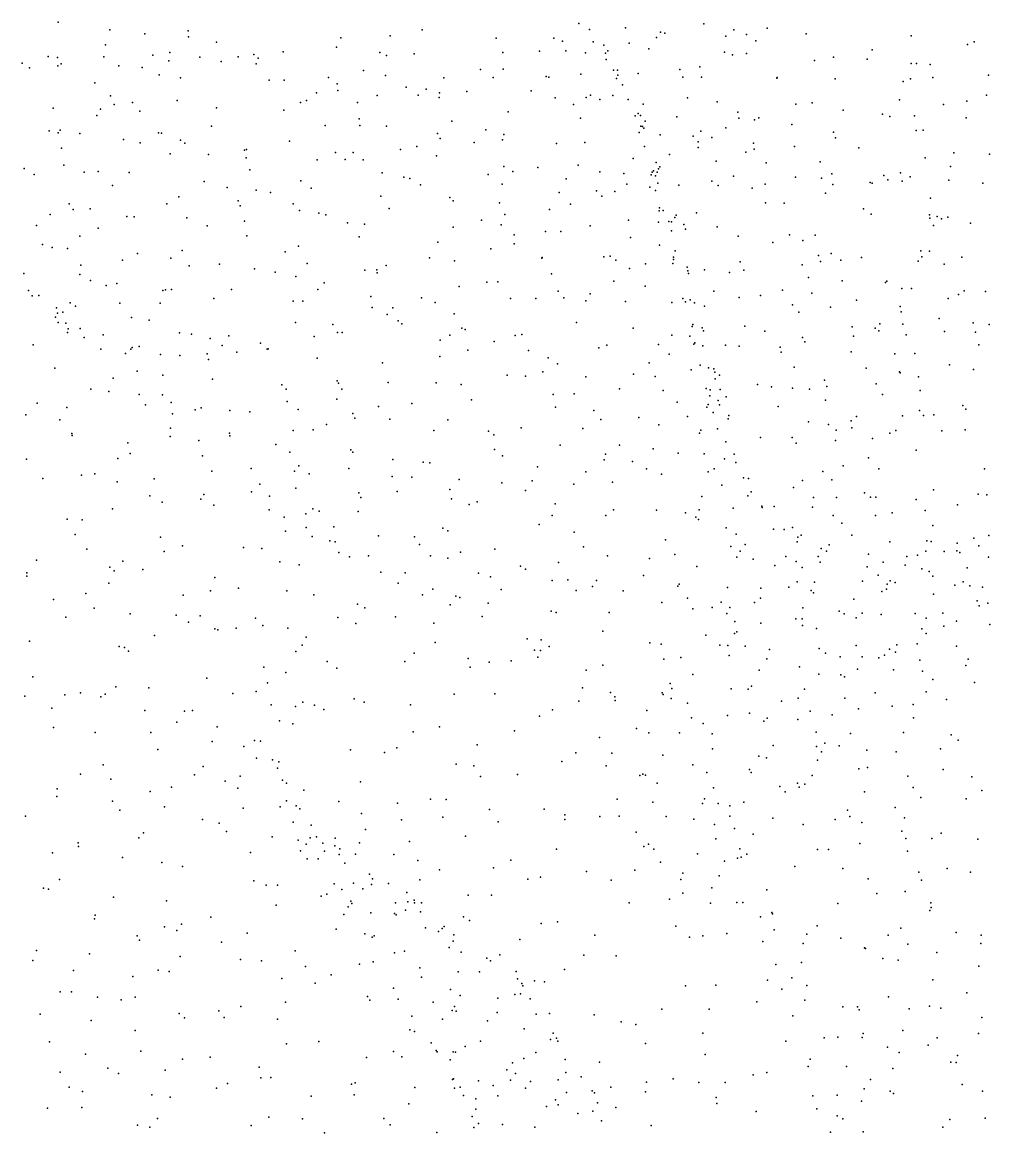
# Model space of a CAD drawing. Header units: metres. Extents: x -23.9 to 23.9, y -27.4 to 27.4.
# Drawn here: x 5.96 to 11.92, y 6.84 to 13.68 of the extents above; entities that cross this region are included whole.
import ezdxf

# ---------------------------------------------------------------- set-up
doc = ezdxf.new("R2010")
doc.units = ezdxf.units.M

msp = doc.modelspace()

# ---------------------------------------------------------------- linework, layer by layer
for p in [(6.1774, 13.678, -9.0503), (6.4945, 13.6317, 14.532), (6.9788, 13.6246, 14.9958), (8.42, 13.6318, 14.5653), (9.3846, 13.6703, 11.2399), (9.4507, 13.6334, 11.8997), (9.6712, 13.6436, -9.7633), (9.8877, 13.6172, -18.6393), (10.1544, 13.6678, 8.0553), (10.3392, 13.6305, -17.4392), (10.5458, 13.6418, 4.434), (6.7102, 13.6073, 14.7668), (6.9804, 13.5875, -8.9862), (7.1526, 13.5553, 0.0433), (7.9191, 13.5822, 4.8173), (8.2225, 13.5944, -16.3838), (8.8756, 13.5802, 4.8448), (9.2312, 13.5791, -16.1987), (9.2841, 13.562, 4.7351), (9.4739, 13.5569, 9.3646), (9.6957, 13.5498, 4.629), (9.864, 13.5838, 8.7638), (9.9139, 13.6115, -16.3811), (10.2907, 13.5923, 4.5073), (10.417, 13.6015, 7.8067), (10.4755, 13.5632, -9.8853), (10.7844, 13.6057, 4.3188), (11.4323, 13.5947, -7.3017), (11.8202, 13.5561, 1.3283), (6.4687, 13.5391, 4.4298), (6.8646, 13.4913, 4.5131), (7.3832, 13.4796, -8.992), (7.5628, 13.4953, 15.1871), (7.8921, 13.5235, 14.9858), (8.1582, 13.4905, -0.2873), (8.3698, 13.4839, 4.8441), (8.917, 13.4916, 13.9637), (9.1426, 13.499, 13.5797), (9.3046, 13.502, 13.1032), (9.4254, 13.489, 12.7715), (9.5382, 13.5356, 12.2343), (9.5491, 13.4877, 11.4934), (9.5632, 13.5011, -19.3737), (9.8151, 13.5141, -0.8072), (10.2817, 13.4933, -16.6259), (10.331, 13.478, -0.4039), (10.4168, 13.4848, -16.9687), (11.1911, 13.5078, 4.2661), (11.779, 13.541, 7.0648), (5.9554, 13.4251, -17.4182), (6.1163, 13.4664, -9.3778), (6.1729, 13.4599, 14.5429), (6.1959, 13.4208, 0.1343), (6.4574, 13.4643, -17.1688), (6.7607, 13.4751, -16.9996), (6.8582, 13.4401, 15.2521), (7.0489, 13.4623, -21.5325), (7.1806, 13.4356, 15.4594), (7.2854, 13.465, -16.6883), (7.3961, 13.4216, 4.5863), (7.4098, 13.4566, -21.2938), (8.1994, 13.4732, -9.268), (9.5524, 13.4479, 10.7541), (10.8368, 13.4425, -9.8037), (10.9532, 13.4629, 4.2037), (11.1607, 13.4499, -9.4935), (11.4317, 13.4233, -8.3549), (11.4645, 13.4239, -7.8536), (11.5486, 13.4177, 7.166), (6.0001, 13.3975, -22.4259), (6.1746, 13.4084, 4.2408), (6.5497, 13.4085, 15.0542), (6.6947, 13.3984, -9.1979), (6.7996, 13.3544, -21.7694), (8.0578, 13.3814, -20.8817), (8.1941, 13.3505, 4.714), (8.7798, 13.3867, 14.2614), (8.9177, 13.3894, -20.181), (9.1831, 13.3434, -9.8902), (9.3973, 13.3575, -15.9759), (9.5976, 13.3823, 10.5042), (9.6226, 13.3836, 11.1441), (9.625, 13.3517, 12.4017), (9.7499, 13.3629, 9.1423), (10.0072, 13.3869, 4.4374), (10.1293, 13.4023, 8.2436), (11.9086, 13.3525, 4.3718), (6.4019, 13.3052, 15.2238), (6.9296, 13.3361, 15.6317), (7.4773, 13.3208, 15.4822), (7.5683, 13.32, -16.4362), (7.843, 13.3374, 15.2809), (7.8948, 13.2989, -9.2823), (8.3213, 13.2773, 15.0352), (8.552, 13.3346, 4.6432), (8.8568, 13.3375, 4.6102), (9.2003, 13.3387, 4.5705), (9.6164, 13.3307, 9.3632), (9.6534, 13.2923, 10.0125), (10.026, 13.3389, 8.5155), (10.1405, 13.3386, -18.5069), (10.6038, 13.334, 4.2368), (10.6065, 13.337, 7.599), (10.9637, 13.3293, 0.442), (11.3827, 13.3126, 0.8787), (11.427, 13.3288, -9.131), (11.5665, 13.337, 4.2479), (6.4997, 13.2243, 15.5593), (7.7683, 13.2425, 0.0792), (7.9007, 13.2567, 4.6353), (8.1428, 13.2258, -0.0819), (8.3938, 13.228, -16.0924), (8.4436, 13.2647, -20.6699), (8.5236, 13.2151, 14.7951), (8.5265, 13.2429, -9.6597), (8.6951, 13.2509, -0.4039), (9.0907, 13.2561, 13.9245), (9.2391, 13.2118, -0.5526), (9.4288, 13.2132, 13.1868), (9.457, 13.2277, -19.6669), (9.594, 13.2258, 12.6863), (10.0531, 13.2124, -0.3829), (11.8957, 13.2283, -7.1947), (6.1471, 13.1493, 15.3781), (6.4369, 13.1431, 0.2575), (6.5227, 13.1701, -22.1239), (6.6357, 13.1834, -16.8835), (6.9107, 13.1952, 15.8603), (7.152, 13.1506, 4.3719), (7.5673, 13.1361, 4.4782), (7.6694, 13.1831, -21.2638), (7.7077, 13.1955, 15.5521), (8.0215, 13.1837, 15.4173), (9.3521, 13.1709, 13.4755), (9.5133, 13.2025, -10.1634), (9.6887, 13.2018, -0.5458), (9.7819, 13.1738, 11.8664), (10.2377, 13.1884, 4.239), (10.7208, 13.1723, -17.5118), (10.8231, 13.1813, -17.0787), (11.0127, 13.1359, 7.4006), (11.3598, 13.2002, 7.2144), (11.6319, 13.1717, -7.6333), (11.7758, 13.1912, 1.2909), (6.4142, 13.1038, 15.8134), (6.6805, 13.1303, 15.9712), (8.0315, 13.0835, 4.4244), (8.6019, 13.0691, 4.3228), (8.9497, 13.1261, 4.3487), (9.3939, 13.0863, 4.2484), (9.7321, 13.1021, -19.3917), (9.7497, 13.115, 4.2399), (9.7647, 13.1023, 12.2819), (9.7927, 13.0678, 11.3374), (9.9891, 13.0954, 8.727), (10.365, 13.1247, 7.8416), (10.3695, 13.086, -10.281), (10.4659, 13.0769, 0.0612), (10.4936, 13.0893, -18.0974), (11.2556, 13.1121, 4.0923), (11.2996, 13.0978, -9.8143), (11.4525, 13.1008, -9.4466), (11.7718, 13.0896, 4.1958), (6.1222, 13.0091, -10.0952), (6.1884, 13.0138, 15.8537), (7.1221, 13.0366, -21.7252), (7.8211, 13.0409, -9.5102), (8.0345, 13.0412, -16.1167), (8.2001, 13.0386, -20.9639), (8.8124, 13.016, 14.5337), (9.7566, 12.9988, 9.3704), (9.7675, 13.038, 10.2065), (9.7768, 13.0346, 10.5004), (9.7852, 13.0252, -15.7492), (10.1353, 13.0074, -15.8089), (10.2898, 13.0265, 8.0665), (10.6976, 13.0469, 4.0278), (10.9532, 13.0008, -10.1264), (11.4625, 13.0117, 7.0971), (11.5067, 13.0121, -8.3672), (6.1777, 12.9962, -17.0285), (6.3106, 12.9915, 4.172), (6.5786, 12.9557, 16.2387), (6.6822, 12.9344, 0.3607), (6.7945, 12.996, -21.9766), (6.8126, 12.9946, -16.6631), (6.9303, 12.9521, -9.6315), (6.9566, 12.9331, 4.2229), (7.6017, 12.946, 15.9304), (8.5133, 12.9916, -0.0578), (8.5299, 12.9609, 14.9698), (8.7405, 12.9377, -10.0875), (8.9146, 12.9541, -20.4408), (8.923, 12.9857, -0.2516), (9.2476, 12.9313, -15.7324), (9.4206, 12.9376, 13.5692), (9.8856, 12.9847, -10.3522), (10.0882, 12.9752, 4.0338), (10.1204, 12.9401, 8.5052), (10.2044, 12.9673, -0.166), (10.4607, 12.9339, 7.7187), (10.965, 12.9651, 3.9716), (6.1968, 12.9025, 16.1806), (6.8674, 12.8668, 16.3871), (7.1038, 12.8624, 16.3271), (7.3241, 12.8903, 16.1794), (7.3375, 12.8943, -9.5877), (7.885, 12.8759, -21.2632), (7.995, 12.875, 0.2324), (8.2852, 12.8931, 15.3607), (8.3869, 12.9123, -9.9334), (9.7883, 12.9122, 9.8565), (9.9422, 12.8628, -19.23), (10.1205, 12.906, -18.9163), (10.4134, 12.8768, 3.8783), (10.4642, 12.8954, -18.3787), (10.7141, 12.9133, -17.8565), (11.1095, 12.9046, -16.7972), (11.6943, 12.8733, 1.2055), (11.9144, 12.8648, -7.3704), (6.2123, 12.7966, 16.434), (7.3347, 12.8427, -16.2703), (7.7722, 12.8302, 4.166), (7.9444, 12.8331, 15.741), (8.0554, 12.8302, -9.8498), (8.5074, 12.8539, -20.8426), (9.381, 12.7973, 3.9077), (9.7192, 12.8387, 12.6712), (9.8613, 12.8142, 11.5484), (10.2305, 12.8225, 8.3128), (10.5387, 12.8123, -15.7784), (10.8713, 12.8178, -16.0407), (11.5178, 12.843, -8.842), (5.9675, 12.7769, -23.0471), (6.0291, 12.7401, 4.111), (6.3376, 12.7536, 0.3582), (6.4226, 12.7587, -10.1016), (6.6137, 12.753, 16.5478), (7.3574, 12.7696, -21.6699), (8.1733, 12.7497, 15.5634), (8.8267, 12.7405, 3.9068), (8.9221, 12.7891, -15.7205), (8.978, 12.7588, -10.3575), (9.1328, 12.7825, 14.1999), (9.5146, 12.7556, -19.8537), (9.6609, 12.7463, 3.8138), (9.8306, 12.737, 9.299), (9.8366, 12.7538, 10.1779), (9.8438, 12.7627, 10.5046), (9.857, 12.7317, -0.1631), (9.8677, 12.7538, 11.2564), (9.8747, 12.7752, 12.167), (9.8838, 12.7876, 11.8207), (10.3377, 12.7301, 8.1136), (10.943, 12.743, 7.4089), (11.2633, 12.734, -10.0247), (11.3665, 12.7493, 0.8755), (11.4261, 12.7252, -9.7179), (11.6745, 12.789, -7.809), (6.5126, 12.6726, -16.6324), (7.077, 12.6959, 16.5102), (7.2175, 12.6602, 4.0634), (7.6717, 12.7002, 16.0634), (8.3065, 12.7229, 3.9571), (8.3435, 12.7154, 0.2059), (8.4083, 12.676, -10.1909), (8.9133, 12.6808, 14.6011), (9.3072, 12.7134, 13.9069), (9.6813, 12.6797, 12.9408), (9.8222, 12.661, -19.5489), (9.8705, 12.6865, 10.7765), (10.0015, 12.6744, -15.5297), (10.2032, 12.6991, 3.7143), (10.2422, 12.6724, -10.5635), (10.5327, 12.68, 3.7061), (10.7196, 12.7227, -18.2017), (10.8794, 12.7176, 0.4276), (10.9493, 12.6789, 3.8196), (11.1787, 12.6897, -17.4293), (11.1927, 12.6863, -16.2376), (11.289, 12.7071, -17.0722), (11.3758, 12.6998, 7.1866), (11.6633, 12.7053, 7.0228), (11.873, 12.6866, 4.0659), (6.9197, 12.6032, 4.0775), (7.3961, 12.6424, -9.8797), (7.4856, 12.6296, 16.2554), (7.7366, 12.655, 0.379), (8.1652, 12.6057, -15.7904), (8.5905, 12.5974, 3.7656), (9.2632, 12.6288, -20.2124), (9.493, 12.6384, 13.6012), (9.5255, 12.6056, -15.4872), (9.6073, 12.6346, 13.2264), (9.8564, 12.6422, 9.9103), (10.4524, 12.6558, 7.8871), (10.9045, 12.6244, -10.2914), (11.5514, 12.5951, -9.0637), (6.2451, 12.5582, 4.019), (6.2692, 12.525, -10.6449), (6.3742, 12.5281, 16.8366), (6.8456, 12.5594, 0.4412), (7.2856, 12.5782, 0.4611), (7.2975, 12.5475, 16.4575), (7.6255, 12.5592, -15.9957), (8.217, 12.5313, 3.7451), (8.6109, 12.5783, 15.1047), (8.8949, 12.5659, 3.6918), (9.2048, 12.5245, 14.1182), (9.3336, 12.5573, 3.6292), (9.8816, 12.534, 9.4445), (10.5337, 12.5662, 0.2373), (10.6492, 12.5643, 7.654), (11.1384, 12.5274, -15.8648), (6.1281, 12.4931, 16.9059), (6.5993, 12.4812, 4.0152), (6.6445, 12.4783, 16.8234), (6.9703, 12.4734, 16.7275), (7.3246, 12.4526, -21.8196), (7.6642, 12.5186, -21.5588), (7.782, 12.5012, 3.7767), (7.8253, 12.4907, -10.1316), (8.7852, 12.458, -10.4974), (8.9289, 12.4938, -20.6384), (9.6904, 12.4589, 3.514), (9.8787, 12.5166, 12.4359), (9.905, 12.5171, 10.5272), (9.9751, 12.4752, 11.9292), (9.9851, 12.4888, 9.0647), (10.1095, 12.5046, -19.2214), (11.1854, 12.4962, -17.7263), (11.5442, 12.4915, 1.0232), (11.5474, 12.4718, -9.4674), (11.5923, 12.4816, -8.3741), (11.6194, 12.4675, 7.1461), (11.6582, 12.4773, -8.0043), (6.0437, 12.4247, 0.2865), (6.4238, 12.409, 0.4288), (7.0958, 12.4229, 3.9361), (7.9593, 12.4418, 15.9444), (8.0639, 12.4349, -21.3097), (8.6095, 12.4162, 3.5489), (8.9065, 12.4297, -15.5064), (9.1794, 12.388, -10.6276), (9.2738, 12.3887, -15.3959), (9.4538, 12.424, 13.7117), (9.8761, 12.4467, -10.659), (9.9397, 12.45, 11.1579), (9.9547, 12.449, 11.4211), (9.9547, 12.3926, 12.2292), (10.0322, 12.432, 3.4998), (10.0416, 12.4041, 0.0675), (10.237, 12.4184, 8.5168), (11.5698, 12.4261, -16.3676), (11.7973, 12.4409, 3.9476), (6.3104, 12.3593, -16.385), (7.3386, 12.3611, 3.8161), (8.0307, 12.355, 0.4254), (8.5155, 12.3239, 15.3577), (8.9855, 12.3679, 14.5284), (9.7035, 12.3511, 0.0442), (10.3671, 12.361, 3.4507), (10.5792, 12.322, -18.7169), (10.6824, 12.3676, 3.475), (10.765, 12.3323, -10.4327), (10.8415, 12.3657, -15.479), (6.0808, 12.3087, 3.9736), (6.1398, 12.2903, 17.0485), (6.235, 12.2849, -23.1249), (6.6653, 12.2534, -22.6127), (6.9412, 12.2726, -22.2921), (7.5748, 12.2638, -15.825), (7.6574, 12.2974, 16.3204), (8.8421, 12.2816, 0.2339), (8.9864, 12.3122, 3.3834), (9.8821, 12.3041, 12.6172), (9.9785, 12.2693, 10.9612), (10.9401, 12.2542, 7.5489), (11.4925, 12.2697, 7.2577), (11.5448, 12.2667, -15.9881), (6.3166, 12.1806, 3.8939), (6.5741, 12.2113, 17.0243), (6.8707, 12.2238, -10.4809), (7.171, 12.1866, 3.7472), (7.71, 12.1919, 3.5802), (8.1971, 12.1799, 15.8219), (8.4649, 12.2264, -21.0638), (8.6192, 12.2076, 3.3033), (9.1571, 12.224, 0.1421), (9.1587, 12.2285, 14.2496), (9.5376, 12.2317, 3.3313), (9.5775, 12.2372, -20.0592), (9.6133, 12.2129, -15.2417), (9.796, 12.1897, 13.0055), (9.9646, 12.1911, 9.8111), (9.9668, 12.2313, 10.2311), (9.9671, 12.2156, 9.4999), (10.3785, 12.2024, 8.3048), (10.7615, 12.1838, 7.7905), (10.8618, 12.2402, -18.4875), (10.8732, 12.2036, 0.49), (10.9988, 12.2131, 3.5447), (11.1253, 12.2282, -18.1438), (11.4743, 12.206, -17.7144), (11.4986, 12.2317, -8.7408), (11.6354, 12.1882, -17.3981), (11.7437, 12.2313, -16.9947), (5.9653, 12.131, -15.9166), (6.3104, 12.1245, 17.1361), (6.9833, 12.177, -16.0076), (7.3865, 12.1591, -10.4624), (7.5142, 12.1378, 16.5495), (7.6404, 12.1114, 0.5489), (8.0667, 12.1497, -15.5244), (8.1408, 12.1534, -10.5682), (8.1428, 12.1336, 3.4024), (9.2162, 12.1281, -20.5119), (9.6964, 12.1599, 13.3622), (10.0519, 12.1696, 11.6719), (10.056, 12.1465, 9.0852), (10.0611, 12.129, 3.2611), (10.1596, 12.1526, -19.3941), (10.3123, 12.137, 3.2726), (10.4003, 12.1496, -10.615), (6.3764, 12.0865, -11.1762), (6.4731, 12.0554, -22.9341), (6.5388, 12.0692, -15.9716), (7.8151, 12.0719, -21.5935), (8.6476, 12.0501, 15.1737), (8.8177, 12.0775, 3.1978), (8.8848, 12.0795, 14.7541), (9.6002, 12.0833, -10.8066), (9.7935, 12.0514, 3.1941), (10.8003, 12.1045, 3.3679), (11.0078, 12.0857, -10.2688), (11.2739, 12.0743, -15.3991), (11.282, 12.0829, 3.6123), (5.9933, 12.0263, -13.6498), (6.0171, 11.9916, 3.8979), (6.0577, 11.9946, -14.6802), (6.8219, 12.0263, 3.7457), (6.8378, 12.0292, 0.5058), (6.8757, 12.0318, 17.0214), (7.1362, 11.9759, 16.9288), (7.2458, 12.0317, -15.8043), (7.7763, 12.0314, -10.6285), (8.1029, 11.9887, 15.9647), (8.4162, 11.9797, 0.4441), (8.9635, 11.975, -10.8028), (9.1202, 11.9762, 14.3602), (9.2574, 12.0217, 14.1125), (9.2924, 11.9792, -15.1423), (9.4535, 12.004, 13.7747), (10.0251, 11.9752, 10.0656), (10.216, 12.0209, 0.1491), (10.3722, 11.9818, 8.4389), (10.5048, 11.9941, 8.1978), (10.6391, 12.0278, 0.3218), (10.8197, 12.0088, -15.1924), (11.3745, 12.0386, 0.7686), (11.4347, 12.0386, -8.3295), (11.6597, 11.9764, 3.736), (11.7243, 12.0006, 7.2996), (11.7588, 12.0237, -15.878), (11.8906, 12.0198, 3.8032), (6.166, 11.9184, -15.1764), (6.2505, 11.9501, -15.626), (6.2831, 11.9279, -11.6663), (6.5562, 11.9463, 3.774), (6.8049, 11.9465, -15.8039), (7.6253, 11.9592, 3.428), (7.6837, 11.9602, 16.4125), (8.1115, 11.9209, 3.2262), (8.238, 11.9189, 15.7501), (8.4996, 11.9514, 3.1192), (9.4276, 11.9617, 3.1157), (9.6725, 11.9585, 0.1596), (9.9568, 11.9519, 12.6894), (10.0408, 11.9552, 10.4386), (10.0696, 11.967, 11.0605), (10.0969, 11.9501, -10.7609), (10.1588, 11.9281, 3.1044), (10.7002, 11.9363, -18.9374), (10.9356, 11.9221, 7.7791), (11.0959, 11.9652, 7.5986), (11.3634, 11.9275, -9.2568), (6.1612, 11.8603, -13.1851), (6.1726, 11.8851, -12.2752), (6.2065, 11.8914, 17.3211), (6.6296, 11.8589, -11.2209), (6.7383, 11.8425, -22.7485), (8.2043, 11.8781, -21.2867), (8.2716, 11.8394, -15.2948), (8.6172, 11.882, -10.8328), (10.739, 11.8916, 3.1973), (11.3703, 11.893, -8.8778), (11.6038, 11.8527, -17.9561), (6.177, 11.8281, -13.9633), (6.2244, 11.8243, 3.7965), (6.239, 11.7896, -12.6634), (6.3127, 11.7908, -11.9805), (7.6396, 11.8272, -15.4983), (7.8694, 11.8168, 16.2497), (8.2946, 11.8194, 3.0727), (8.6647, 11.7926, 2.9906), (8.6845, 11.7847, -20.9501), (9.3707, 11.8274, 13.9479), (9.719, 11.7942, 13.3951), (10.0833, 11.8028, 9.4049), (10.0868, 11.8162, 10.6668), (10.1449, 11.7961, 9.0684), (10.1528, 11.7758, 11.4829), (10.4081, 11.8063, -14.9609), (10.5309, 11.7757, 8.3178), (11.0682, 11.8014, 3.3155), (11.2096, 11.7928, -9.888), (11.2325, 11.7763, 7.7052), (11.2399, 11.82, -15.1867), (11.3807, 11.8177, 3.4936), (11.6377, 11.7725, -15.3588), (11.8142, 11.8255, 1.1279), (11.8283, 11.7692, 3.6916), (11.9119, 11.8158, -17.5528), (6.2345, 11.7656, 0.2493), (6.3368, 11.7352, -23.2803), (6.4544, 11.7524, -15.2751), (6.9248, 11.7635, -22.4636), (6.9979, 11.7563, -15.5031), (7.114, 11.7304, 3.4012), (7.2285, 11.7466, 0.5718), (7.4225, 11.7017, -10.9342), (7.754, 11.7419, 3.1905), (7.8971, 11.7659, -21.4889), (7.9258, 11.7659, 0.6109), (8.5302, 11.7188, 15.277), (8.5891, 11.7511, -15.1671), (8.8635, 11.7102, 14.8256), (8.9934, 11.7474, 2.9564), (9.0344, 11.7537, 14.5485), (9.958, 11.7495, -14.9483), (10.0684, 11.7449, 12.4988), (10.0996, 11.7019, 9.7602), (10.7625, 11.735, -10.422), (10.7772, 11.7082, -14.9423), (11.0764, 11.743, -18.7089), (11.4007, 11.7527, -18.3516), (6.0219, 11.6905, -23.7872), (6.4388, 11.6646, -14.3165), (6.5924, 11.638, 17.2562), (6.624, 11.6642, -11.5107), (6.6329, 11.6735, 0.4241), (6.6754, 11.6801, 3.5156), (6.8082, 11.6313, 17.1348), (7.0955, 11.6344, -11.1188), (7.187, 11.6867, -22.0948), (7.2785, 11.6444, -15.3298), (7.4639, 11.6641, 16.6954), (7.4715, 11.6669, 3.2213), (8.7014, 11.6584, 15.0082), (9.0741, 11.6556, -11.0153), (9.5082, 11.6726, 0.283), (9.5576, 11.6895, -20.3626), (9.8762, 11.692, 0.222), (9.9412, 11.6335, 2.8697), (10.0929, 11.6955, 10.0241), (10.1479, 11.6842, 12.0012), (10.2892, 11.6888, 8.7908), (10.3732, 11.6817, 0.2436), (10.6247, 11.6761, -19.2583), (10.6318, 11.6448, 2.9801), (11.0634, 11.6469, 7.8753), (11.3314, 11.6357, 0.7029), (11.4544, 11.6365, -8.0798), (11.8494, 11.6912, 7.5136), (6.9268, 11.625, -15.192), (7.1034, 11.5994, 16.9701), (7.7724, 11.6078, 16.3996), (8.1742, 11.5799, 15.7976), (8.5291, 11.6182, 0.5208), (9.1956, 11.6098, 2.8552), (9.2528, 11.5726, -14.9039), (9.8175, 11.5789, -10.8414), (10.1331, 11.5648, 12.3222), (11.668, 11.5664, 7.6992), (6.1566, 11.5461, 3.6468), (6.6645, 11.5293, -14.5341), (6.8217, 11.5046, 3.3319), (8.9425, 11.5034, 2.7786), (9.0567, 11.4975, -20.7387), (9.1619, 11.5237, 14.365), (9.7212, 11.5101, 13.4338), (9.8547, 11.4964, 13.2293), (10.0758, 11.5357, 12.6733), (10.1831, 11.5492, 9.1133), (10.2166, 11.5436, 11.7256), (10.2232, 11.5222, -14.7874), (10.2505, 11.5033, 2.7735), (10.7103, 11.5539, 8.2736), (11.155, 11.5463, -9.6616), (11.3595, 11.5237, 7.8685), (11.3644, 11.519, -18.603), (11.4767, 11.4941, -14.9835), (11.817, 11.5381, 3.5465), (6.5148, 11.4861, -13.4181), (7.1284, 11.4796, 3.1877), (7.5542, 11.4439, -15.0614), (7.8967, 11.4692, 2.899), (7.9047, 11.4546, -11.0635), (8.2106, 11.4582, 2.7809), (8.5051, 11.4562, -21.0627), (8.6599, 11.4455, -14.9646), (9.4272, 11.4934, 13.9065), (10.2246, 11.4806, 11.2838), (10.4843, 11.4467, -10.5744), (10.5708, 11.432, -19.5538), (10.8984, 11.4719, 8.0921), (10.9126, 11.4337, 0.467), (11.2174, 11.4506, -8.368), (6.3778, 11.4166, 17.3908), (6.4899, 11.4023, 0.2774), (6.6751, 11.3848, -13.7437), (6.8195, 11.383, 17.1435), (7.5809, 11.4171, -21.723), (7.9238, 11.4167, -15.0881), (9.2269, 11.3852, 2.6913), (9.355, 11.3897, -20.5464), (9.6355, 11.4203, 2.7153), (9.9049, 11.4098, -20.1604), (10.1686, 11.4208, 10.1871), (10.1923, 11.3764, 9.6526), (10.1932, 11.4142, 10.5263), (10.2557, 11.4148, -19.8461), (10.2921, 11.3704, 8.9565), (10.7011, 11.423, -14.6978), (10.8048, 11.4172, -10.2648), (11.255, 11.3837, 3.1768), (11.4883, 11.4098, 3.3113), (6.0484, 11.332, -23.8442), (6.2311, 11.3047, -23.5325), (6.7155, 11.32, -12.5407), (6.8724, 11.3358, 0.4456), (7.0202, 11.2904, -22.2723), (7.0582, 11.3034, -11.6454), (7.5882, 11.3419, 2.9011), (7.6559, 11.2927, 16.4982), (7.8928, 11.355, 0.6376), (8.1495, 11.3098, -21.2723), (8.3557, 11.3302, 15.4855), (8.7231, 11.3516, 2.6687), (9.2403, 11.3063, -11.0875), (9.9899, 11.3382, 13.0438), (10.1728, 11.3067, 12.4724), (10.1817, 11.3234, 9.9421), (10.2426, 11.3468, 11.8724), (10.2504, 11.3215, 10.9842), (10.6127, 11.3112, 8.5386), (10.9042, 11.3494, 2.9762), (11.7508, 11.3178, -18.4202), (11.7691, 11.2942, 3.4224), (5.9783, 11.26, 17.6047), (6.1878, 11.2287, 0.0738), (6.8811, 11.2659, -12.0079), (7.2345, 11.2854, 16.9014), (7.3585, 11.277, -14.7897), (7.992, 11.2676, 2.687), (8.0055, 11.2397, 15.9606), (8.2198, 11.233, 2.5841), (8.5772, 11.2288, 15.1343), (9.478, 11.2858, 0.3878), (9.5198, 11.2299, 13.7897), (9.7543, 11.2434, 13.4223), (10.0546, 11.2486, 0.2763), (10.2128, 11.2734, 12.2272), (10.305, 11.2345, 11.5945), (10.3096, 11.2549, 2.652), (11.0632, 11.2218, -9.4732), (11.0946, 11.2499, 8.1968), (11.3779, 11.253, 0.6776), (11.4843, 11.2867, -7.9255), (11.5087, 11.2543, 8.0367), (11.5721, 11.2593, -18.7286), (6.868, 11.1779, 3.0831), (7.6252, 11.1631, -11.4082), (7.7471, 11.1674, 2.7129), (7.8291, 11.1993, 16.1671), (8.4921, 11.1636, 2.5475), (8.8287, 11.159, -14.7449), (9.0298, 11.1792, 14.4544), (9.41, 11.175, 2.5832), (9.8769, 11.1972, 2.6089), (10.1372, 11.1645, 12.8065), (10.2383, 11.173, -14.5611), (10.7992, 11.2154, 8.3627), (10.9222, 11.1994, -19.4259), (10.9699, 11.1643, -9.9167), (11.0668, 11.1796, -9.0978), (11.3378, 11.1621, -19.1294), (11.6212, 11.1606, -14.7515), (11.764, 11.1674, 8.002), (6.2621, 11.1447, 3.3098), (6.2629, 11.1319, 17.5868), (6.6058, 11.0876, 17.282), (6.8662, 11.1257, -13.0821), (7.0429, 11.1015, -13.7028), (7.2326, 11.1465, 2.9105), (7.2349, 11.1303, -14.4089), (8.8619, 11.1363, 14.6883), (10.1284, 11.1471, -20.1913), (10.2898, 11.094, 11.956), (10.5046, 11.1195, -19.8738), (10.699, 11.1196, -14.5021), (10.7232, 11.0842, 2.7872), (10.9664, 11.1006, 2.9236), (11.1946, 11.1145, -8.1594), (11.3003, 11.1469, -14.6617), (6.6201, 11.0207, 3.0748), (7.5189, 11.0761, 0.5568), (7.6038, 11.0293, 16.4762), (7.9792, 11.0436, 2.53), (7.9916, 11.0285, 0.6217), (8.8646, 11.0465, -20.8595), (9.2701, 11.0728, 14.1394), (9.5494, 11.0165, -11.0565), (9.6347, 11.072, 13.6329), (9.8427, 11.0501, -14.5029), (9.9973, 11.0233, -10.8506), (10.1572, 11.0196, 9.8702), (10.3407, 11.0169, 11.0212), (11.4624, 11.0424, 8.2393), (11.4632, 11.0409, 3.1703), (5.9815, 10.9856, 17.667), (6.5449, 10.9911, -23.0179), (7.0659, 11.0063, -12.587), (8.239, 10.9849, -14.6118), (8.4248, 10.9676, -21.0392), (8.4671, 10.9636, 15.1804), (8.9146, 11.0073, -11.2818), (9.54, 10.9827, -20.5057), (9.7143, 10.9726, 2.5002), (10.2823, 10.9881, 9.3264), (10.3513, 10.9667, 11.7118), (11.1683, 10.9951, -19.6027), (6.3198, 10.8876, 17.612), (6.4029, 10.8956, 3.0765), (7.1234, 10.9123, -12.9427), (7.3665, 10.9294, 2.7026), (7.6326, 10.9115, -14.2141), (7.6589, 10.9447, -11.6981), (7.7232, 10.8967, 16.1317), (7.9672, 10.9296, -21.2622), (8.2344, 10.8791, -11.5003), (9.1299, 10.9399, -14.4919), (9.4285, 10.9076, 2.4608), (9.8006, 10.9258, 0.4018), (9.8947, 10.894, 13.27), (10.1819, 10.9092, 10.2291), (10.2182, 10.9264, 9.5603), (10.8882, 10.9098, 0.3781), (11.0139, 10.9456, -8.6041), (11.2337, 10.9277, 3.0077), (11.8829, 10.9274, 8.1578), (6.0824, 10.8669, 3.1923), (6.54, 10.8465, 0.0809), (6.769, 10.865, -22.4985), (7.4188, 10.8329, -12.0613), (8.3561, 10.8752, 2.4313), (8.6464, 10.8601, 2.4176), (8.9105, 10.8411, 14.5206), (9.0968, 10.8533, 14.2834), (9.3537, 10.8315, 0.4862), (9.5929, 10.8437, 13.7617), (10.2666, 10.826, 10.5496), (10.3989, 10.8703, 2.5854), (10.4306, 10.8679, -10.4677), (10.7078, 10.8107, -14.3022), (10.7629, 10.855, -20.0147), (10.944, 10.858, -8.9909), (6.7415, 10.7614, 17.2252), (7.0747, 10.7678, -22.0391), (7.3683, 10.7844, -12.6549), (7.4795, 10.7588, -13.507), (7.6416, 10.8086, 2.5042), (8.0301, 10.779, 2.4266), (8.0413, 10.7509, -14.1615), (8.265, 10.7881, 15.336), (8.59, 10.8002, 14.9163), (8.601, 10.7427, -11.5486), (9.0568, 10.7942, 2.3963), (10.1426, 10.756, 9.78), (10.4258, 10.7594, 11.1861), (10.4459, 10.7842, -20.2281), (10.83, 10.7499, 8.702), (10.9728, 10.7492, 2.8056), (11.1436, 10.7788, -20.0426), (11.181, 10.7517, 8.5845), (11.2135, 10.752, 0.4674), (11.5695, 10.7981, -19.5214), (11.8446, 10.7704, 3.293), (11.8987, 10.767, 8.3871), (6.5107, 10.6795, 17.4806), (6.8183, 10.7209, 2.7822), (7.0568, 10.7396, 0.3729), (7.1361, 10.7039, 17.0059), (7.4768, 10.6746, -12.9986), (7.7449, 10.6813, 15.9665), (8.709, 10.7071, 14.7015), (8.7589, 10.7238, -14.2837), (9.2394, 10.7109, -11.2791), (9.599, 10.6741, 2.359), (9.8621, 10.673, 13.4428), (10.1253, 10.6751, -14.2006), (10.3364, 10.684, 9.2293), (10.5112, 10.6973, 12.6803), (10.5135, 10.6879, 12.3641), (10.5881, 10.6952, 2.6183), (10.8235, 10.6909, -9.7758), (11.4627, 10.738, 3.0653), (11.718, 10.7048, -7.875), (6.2317, 10.6173, 17.7207), (6.3251, 10.6131, -0.1709), (7.57, 10.6286, 16.3386), (7.7028, 10.6503, -12.1479), (7.7854, 10.665, -13.7163), (8.0257, 10.6648, 15.5732), (9.2193, 10.6398, 14.1237), (9.5515, 10.6396, -14.1705), (10.0415, 10.6563, 13.1676), (10.1061, 10.6284, 2.3948), (10.1219, 10.6154, 9.9964), (10.9508, 10.6391, -8.2507), (11.2127, 10.6384, 2.8964), (11.3141, 10.6558, -14.2921), (11.519, 10.6705, 8.5357), (7.5773, 10.5434, 2.4206), (7.7038, 10.5653, -12.6252), (7.8762, 10.5702, -21.2301), (8.5458, 10.5622, 0.6364), (8.5782, 10.5457, 2.3088), (9.1406, 10.5828, 2.3056), (9.3564, 10.5365, -20.5118), (10.2933, 10.563, 10.6468), (10.5833, 10.5547, 9.011), (10.6501, 10.5539, -20.467), (10.7005, 10.5658, 12.8121), (11.0048, 10.5911, 8.7769), (11.5646, 10.577, -20.4255), (6.2814, 10.5222, 2.8641), (6.8067, 10.505, 0.0975), (7.7416, 10.5098, -13.1187), (7.8514, 10.4841, 0.5505), (7.8837, 10.4769, 2.3448), (8.15, 10.5138, 2.3124), (8.3726, 10.5082, 15.0188), (9.9194, 10.4891, -10.8726), (10.3546, 10.5246, 13.045), (10.7297, 10.4763, -14.0586), (10.7348, 10.5048, 11.8668), (10.7547, 10.5178, 12.232), (11.0664, 10.5177, -20.6537), (11.2997, 10.4767, 8.889), (11.5282, 10.4827, 0.5744), (11.5562, 10.4787, 8.9528), (11.7162, 10.4696, 12.8087), (11.8173, 10.4991, 12.3812), (11.911, 10.5161, 13.0855), (6.3541, 10.432, -23.101), (6.8294, 10.4181, 2.5648), (6.943, 10.4521, 17.1302), (7.3185, 10.4418, 0.3914), (7.4326, 10.4356, 16.5497), (7.9056, 10.4114, 15.5719), (8.4033, 10.4598, -13.7356), (8.6564, 10.4143, 14.5868), (8.8669, 10.4325, 14.3716), (9.4138, 10.4457, 13.9171), (9.9753, 10.399, 2.2767), (10.3205, 10.4491, 2.4373), (10.3795, 10.42, 0.3411), (10.4088, 10.4608, -10.3354), (10.8766, 10.4357, 12.4676), (10.9102, 10.4201, 12.9624), (10.926, 10.4585, 2.6978), (11.17, 10.401, 2.7914), (11.522, 10.419, 12.5109), (11.6349, 10.4183, 13.2509), (11.7124, 10.4215, 3.0973), (11.7311, 10.4122, 11.9749), (11.8491, 10.4534, -14.3077), (6.0433, 10.3634, 2.8507), (6.5758, 10.3574, -0.1516), (7.5425, 10.3537, 16.2542), (7.662, 10.3352, 15.9707), (7.9718, 10.385, -12.7796), (8.0888, 10.3917, -13.2568), (8.4706, 10.3904, 14.8161), (8.5777, 10.3769, -11.9518), (9.2592, 10.3503, 2.2203), (9.5608, 10.3913, -11.2639), (9.8199, 10.3746, -20.4558), (10.3575, 10.3824, 10.9242), (10.4584, 10.3705, 9.2572), (10.593, 10.3309, -20.754), (10.6608, 10.3872, 13.0861), (10.7231, 10.3555, 2.5834), (10.8588, 10.3863, 9.0378), (10.8714, 10.3524, -8.7076), (11.2602, 10.3508, 12.1306), (11.3955, 10.3329, 11.7524), (11.4057, 10.3859, 12.8465), (11.4712, 10.3952, 12.0165), (11.9078, 10.3825, 11.7475), (5.9835, 10.2657, -23.8116), (5.9848, 10.287, 17.8264), (6.4949, 10.3206, 2.6343), (6.5229, 10.2985, 17.6022), (6.6982, 10.3074, 17.4108), (8.1642, 10.2895, -20.9344), (8.3148, 10.286, -12.3179), (8.7674, 10.284, 2.2111), (9.0248, 10.3265, -20.5538), (9.0566, 10.3093, 14.2353), (9.7838, 10.2695, -13.899), (10.1117, 10.3251, 9.9531), (10.761, 10.3195, 11.4723), (11.1604, 10.3226, 12.3686), (11.2284, 10.2727, 11.5414), (11.4968, 10.3097, 13.6362), (11.5426, 10.2935, -14.1262), (11.5665, 10.2663, 2.9581), (11.7771, 10.3169, 11.4934), (6.4883, 10.223, -22.7078), (7.1428, 10.2567, 2.3933), (8.272, 10.2214, 14.9711), (8.8398, 10.2614, -13.7068), (9.22, 10.2391, -11.6048), (9.3159, 10.2434, -13.8729), (9.4696, 10.2016, -20.405), (9.4938, 10.2382, 2.174), (9.9944, 10.2045, 0.4219), (10.0033, 10.2164, 13.4692), (10.3009, 10.1948, -20.611), (10.6792, 10.1972, -9.6301), (10.7294, 10.2296, 0.3543), (10.8374, 10.228, -20.9663), (11.1332, 10.2355, 13.2254), (11.2839, 10.2157, 11.3111), (11.3031, 10.2376, -8.1156), (11.3337, 10.2256, -21.1578), (11.7015, 10.2104, 11.0155), (11.7531, 10.2296, 14.148), (11.794, 10.2051, -21.192), (11.872, 10.1968, 9.2793), (6.3479, 10.1594, -0.4956), (6.9464, 10.1489, -22.0061), (7.1153, 10.1758, 17.0498), (7.2877, 10.1907, 16.75), (7.5859, 10.176, 0.4175), (7.7519, 10.1515, 2.2521), (8.4225, 10.1508, -12.724), (8.4845, 10.186, 0.606), (8.6273, 10.1426, 14.5301), (8.6505, 10.1347, -13.2283), (8.9069, 10.1843, -11.948), (9.3689, 10.1775, 13.964), (9.6577, 10.1751, 0.4791), (10.0547, 10.1292, 9.7715), (10.5028, 10.1297, 9.196), (10.5051, 10.1916, 13.3142), (10.8166, 10.1781, 13.2897), (10.8305, 10.1624, -8.982), (11.2505, 10.1718, 2.758), (11.2798, 10.1857, 9.1606), (11.5704, 10.155, 9.156), (6.1487, 10.1219, -23.3853), (6.3984, 10.0694, 2.4975), (8.0216, 10.0934, 2.1856), (8.0665, 10.0697, 15.1459), (8.5911, 10.0895, 2.1477), (8.8263, 10.0984, 14.3624), (9.8954, 10.1042, 13.7018), (10.0866, 10.0633, 2.2631), (10.2052, 10.072, 9.5534), (10.2613, 10.1044, 10.6163), (10.315, 10.0735, -10.4683), (10.4671, 10.1037, -10.1312), (10.7638, 10.0701, 2.523), (11.0783, 10.1248, -13.9349), (11.839, 10.1136, 14.4691), (11.8515, 10.0823, -8.1508), (11.9048, 10.099, 10.1556), (6.225, 10.0123, 17.8598), (6.621, 10.0342, 2.4036), (6.9037, 10.0243, 2.3519), (7.0525, 10.0205, 0.0935), (7.3936, 10.0075, 2.2623), (7.8998, 10.0107, 15.328), (8.2542, 10.0145, 2.131), (8.7884, 10.0178, -12.3762), (9.2143, 10.0501, -13.5358), (9.245, 10.0413, 2.1266), (9.5719, 10.0412, -11.5022), (10.297, 10.0346, 0.3802), (10.7207, 10.0031, 9.2972), (10.7597, 10.0017, 13.6208), (10.9891, 10.0505, 9.2565), (11.0185, 10.0339, 11.2423), (11.0942, 10.0086, 2.647), (11.1302, 10.0366, 13.5548), (11.2465, 10.0293, 10.9694), (11.4562, 10.036, 14.0357), (11.5241, 10.0065, 10.602), (11.6261, 10.0377, 14.2829), (11.7113, 9.9892, 9.6257), (6.9797, 9.9829, 17.2231), (7.1422, 9.9417, 2.282), (7.16, 9.9355, 16.932), (7.2729, 9.9452, 16.6521), (7.4382, 9.9608, 16.2822), (7.5915, 9.9457, 15.9231), (8.0112, 9.9737, 0.501), (8.4919, 9.9768, -20.6311), (9.5316, 9.9263, -13.5047), (10.3447, 9.9867, 10.8912), (10.3586, 9.9223, -13.6699), (10.5068, 9.9768, 2.4154), (10.7626, 9.9609, -13.7784), (10.8497, 9.9425, -8.7326), (11.4974, 9.9415, 9.4471), (11.6328, 9.9583, -21.4623), (11.9164, 9.9677, 0.6626), (5.9998, 9.8649, -23.6688), (6.7695, 9.8991, 17.4786), (7.705, 9.8907, 15.6338), (8.4997, 9.8575, 2.0792), (9.0668, 9.8802, -12.6619), (9.1526, 9.873, -12.1972), (9.8211, 9.8548, 2.1821), (10.1674, 9.9018, 10.321), (10.3431, 9.9122, 13.5651), (11.5237, 9.9126, 9.8926), (6.5531, 9.8329, -0.4519), (6.5855, 9.8267, -22.4329), (6.6103, 9.8042, 17.6831), (7.6419, 9.8018, 2.1472), (7.6796, 9.8401, -21.2188), (8.3693, 9.7916, 0.5621), (9.1106, 9.8089, 2.1207), (9.1489, 9.8067, 14.1789), (9.2027, 9.8324, -13.0461), (9.891, 9.8476, 13.7701), (10.2525, 9.8407, 10.6655), (10.3022, 9.8393, 2.3448), (10.4084, 9.8335, -20.6694), (10.5592, 9.8139, 13.6717), (10.8661, 9.8196, -21.0957), (10.9035, 9.792, 10.8757), (11.0935, 9.8387, 13.8996), (11.298, 9.8152, 9.839), (11.3364, 9.7966, -8.4972), (11.3447, 9.8418, 14.1973), (11.4691, 9.8493, 10.1968), (11.7111, 9.8353, -8.4408), (7.8343, 9.7391, 15.2564), (8.3122, 9.7401, 14.7355), (8.7038, 9.7585, 14.428), (8.8327, 9.7362, 2.1031), (8.9687, 9.7444, -20.4305), (9.1313, 9.7672, 0.5922), (9.533, 9.7172, 13.8744), (9.9075, 9.7537, 9.8431), (10.0128, 9.7647, -13.5111), (10.3106, 9.7769, 9.3147), (10.5423, 9.757, 10.85), (10.9949, 9.7694, 2.5943), (11.1301, 9.7686, -13.7641), (11.2321, 9.7634, 2.6794), (11.2678, 9.7783, 9.5686), (11.4855, 9.7474, 2.7717), (11.7678, 9.715, -13.8893), (11.7833, 9.7537, 3.0052), (7.4434, 9.7051, -21.4448), (7.5798, 9.6717, 15.8193), (7.8946, 9.6981, 2.072), (8.716, 9.7059, 0.5882), (9.4304, 9.6872, -12.0403), (10.0871, 9.6596, 9.5704), (10.4951, 9.6856, 2.4169), (10.7436, 9.7078, -9.4251), (10.8639, 9.6621, 14.0524), (10.9986, 9.6577, 9.5132), (11.1018, 9.6929, 14.1693), (11.3223, 9.6875, 14.4232), (11.5024, 9.6803, 14.6969), (6.0202, 9.6447, 17.9943), (6.5318, 9.5828, 17.8751), (6.7346, 9.5786, 2.2277), (7.0928, 9.6381, 2.1861), (7.4669, 9.6088, 2.1163), (9.9463, 9.6044, 10.1061), (10.4493, 9.5871, 13.7876), (11.0215, 9.6458, -8.92), (11.5663, 9.6294, -21.5701), (11.8213, 9.6111, 0.5651), (5.9724, 9.5259, -23.6362), (6.2175, 9.5348, 2.2998), (6.3146, 9.5478, 17.9857), (6.4393, 9.5221, -0.748), (6.4668, 9.5379, -22.6343), (7.2535, 9.5422, 17.016), (7.3965, 9.5558, 16.2402), (8.6169, 9.5377, 2.0914), (8.8678, 9.5397, 14.334), (9.4078, 9.577, 0.5593), (9.5794, 9.5491, -12.3108), (9.607, 9.5216, -20.1999), (9.8977, 9.5464, 0.4808), (9.9048, 9.5374, -11.3353), (9.9528, 9.5113, -13.1569), (9.9582, 9.5744, 2.2396), (10.324, 9.572, 0.4019), (10.4275, 9.5686, 9.4123), (10.7367, 9.513, 9.5044), (10.775, 9.57, -13.5978), (11.0224, 9.5147, 9.9056), (11.2097, 9.5476, -21.3618), (11.5252, 9.5529, -8.8162), (6.1389, 9.4533, -23.2344), (7.4897, 9.472, 15.9883), (7.6397, 9.4631, -21.2995), (7.6837, 9.4899, 0.3164), (7.7557, 9.4714, 15.3324), (7.8141, 9.445, 2.0526), (8.0011, 9.5094, 14.9626), (8.062, 9.4893, 2.0584), (8.3476, 9.4729, 14.6668), (9.2216, 9.4426, 14.118), (9.3855, 9.4945, 2.1434), (9.6089, 9.4991, -12.8024), (10.0537, 9.4832, -20.3323), (10.6329, 9.4945, -9.9732), (11.1076, 9.4487, 14.377), (11.3153, 9.4645, 2.7151), (11.4447, 9.4741, 0.4187), (11.6492, 9.5059, 15.03), (6.7115, 9.438, 17.9979), (6.9543, 9.4342, -0.2377), (7.0035, 9.439, 17.438), (7.54, 9.3747, 2.0522), (9.1423, 9.4033, 2.1284), (9.8038, 9.4371, -11.6659), (10.0796, 9.3934, 9.4905), (10.2998, 9.408, 13.9379), (10.4354, 9.4207, 10.714), (10.5444, 9.3903, 13.9168), (10.7333, 9.3824, 10.5299), (10.8092, 9.4331, 14.1345), (10.9458, 9.4118, 10.3388), (11.4463, 9.3929, 14.7796), (6.1485, 9.3342, 18.1686), (6.9085, 9.3666, 17.8519), (7.1572, 9.3378, 2.0884), (7.6223, 9.3563, 15.6303), (8.3636, 9.3062, 2.0804), (8.5266, 9.3374, 0.5362), (8.9891, 9.313, 0.5798), (9.7395, 9.3271, 2.1806), (10.1512, 9.3583, -11.0208), (10.5252, 9.3723, 2.4338), (6.4056, 9.3017, 2.2013), (6.7487, 9.302, 2.1451), (7.1255, 9.2468, 17.8234), (7.3869, 9.2532, 16.5895), (7.4243, 9.2489, 16.3169), (9.5118, 9.2718, 13.9183), (9.8166, 9.2997, 13.8374), (10.0053, 9.3009, 10.5042), (10.2057, 9.2939, 2.3327), (10.8468, 9.3041, 9.875), (10.9004, 9.2365, -9.7186), (11.0574, 9.2962, -21.1829), (11.384, 9.3021, -9.2229), (11.6793, 9.2884, 2.938), (11.7215, 9.2554, -9.2015), (6.7908, 9.1987, 18.2213), (7.32, 9.2164, 17.5503), (7.9781, 9.1956, 0.3449), (8.1869, 9.1799, 14.7587), (8.2624, 9.207, -20.8058), (8.7592, 9.2261, -20.4913), (9.3663, 9.1765, -20.2289), (9.5884, 9.1742, 0.5559), (10.2075, 9.2017, -13.0621), (10.5819, 9.2215, 9.6096), (10.8488, 9.2171, 14.2487), (10.8805, 9.1841, 10.1685), (10.988, 9.2194, -13.5468), (11.1598, 9.1943, 14.4363), (11.3401, 9.1833, -21.3444), (11.6123, 9.2027, 15.0033), (6.4538, 9.104, -22.7522), (7.398, 9.1435, 16.944), (7.4969, 9.1349, 0.0897), (7.5361, 9.1208, 2.0481), (8.6292, 9.1072, 2.1005), (9.2809, 9.1236, 2.1414), (9.9026, 9.1623, -12.1792), (10.087, 9.1037, 13.8771), (10.4928, 9.1572, -20.492), (10.5417, 9.1454, 10.63), (10.8557, 9.1317, 2.557), (6.3146, 9.045, -1.0421), (7.0173, 9.0422, 18.3164), (7.0698, 9.0923, -0.2886), (7.2978, 9.0326, 18.1833), (7.5273, 9.0837, 15.8718), (8.7382, 9.0976, 14.4026), (9.007, 9.043, 2.1244), (9.5536, 9.0978, 2.16), (9.7596, 9.0377, 10.2455), (9.7779, 9.0468, 13.8791), (9.7949, 9.0402, 9.752), (10.1728, 9.0552, -11.4298), (10.4361, 9.0749, 14.0405), (10.4468, 9.0551, -10.6785), (10.8215, 9.037, 0.3337), (11.1097, 9.0792, 2.649), (11.1629, 9.0877, -9.4922), (11.4122, 9.0336, -13.5814), (11.6291, 9.0753, 0.4021), (6.5009, 9.0155, 18.4169), (6.875, 8.9647, -22.2998), (7.2058, 9.0028, -21.9277), (7.5585, 9.0089, 17.3357), (7.5827, 8.9905, 15.641), (8.0404, 8.998, 14.8736), (8.7795, 9.0305, 0.5761), (9.8672, 8.9904, 2.2377), (10.2134, 8.9623, 0.4598), (10.6226, 8.9701, -13.2642), (10.7315, 8.99, -20.7012), (10.7415, 8.9661, 14.2128), (10.7772, 8.9842, -10.0817), (11.4445, 8.9628, 2.78), (11.8053, 9.0293, 15.2648), (6.1678, 8.9088, -23.2519), (6.1702, 8.9548, 18.4807), (6.7447, 8.9391, 18.4495), (7.2836, 8.96, 2.0462), (7.6912, 8.9478, 15.4126), (10.6549, 8.9365, 10.024), (11.1443, 8.9371, 0.3487), (11.4922, 8.9012, 14.8565), (11.8684, 8.9461, -9.6174), (6.5109, 8.8792, 2.0613), (6.832, 8.8454, -0.5748), (7.3168, 8.8357, 18.4418), (7.5452, 8.8436, 2.0437), (7.5828, 8.8805, 17.9872), (7.6431, 8.8511, -21.5855), (7.6653, 8.8315, 17.1599), (7.9055, 8.8772, 15.0928), (8.2674, 8.8668, -20.9555), (8.4705, 8.8914, 2.096), (8.5677, 8.8893, 14.4963), (8.8337, 8.8285, -20.5113), (9.1706, 8.8309, 2.1388), (9.6202, 8.8924, 9.9387), (9.8408, 8.8733, 0.5341), (10.1473, 8.8645, -12.4379), (10.1586, 8.8938, 9.6552), (10.2432, 8.8649, -20.1481), (10.3152, 8.8516, -11.1446), (10.4016, 8.8735, -12.9639), (11.3327, 8.8408, 14.6586), (11.7712, 8.8935, 3.0255), (5.9753, 8.7879, 18.6209), (6.5578, 8.8244, 18.5722), (7.0671, 8.7667, 18.5422), (8.0453, 8.8044, 2.0728), (8.2928, 8.7635, 14.6493), (8.5475, 8.7813, -20.7705), (9.2977, 8.7658, -20.2311), (9.2992, 8.7955, 14.034), (9.5139, 8.7855, 0.5801), (9.6337, 8.7876, 10.1801), (9.9236, 8.7846, 10.613), (10.0926, 8.7676, 13.9201), (10.3151, 8.7875, 14.0197), (10.5789, 8.7739, -20.4359), (10.9635, 8.7672, 2.6028), (11.0392, 8.8242, -9.7978), (11.0533, 8.7848, -13.3857), (11.3913, 8.7773, -9.6838), (7.1682, 8.7442, 2.0431), (7.2132, 8.6922, -22.15), (7.6252, 8.7494, 16.6694), (7.7355, 8.7311, 17.8533), (8.0713, 8.705, -21.2534), (8.8883, 8.7514, 14.3153), (10.2197, 8.7361, 2.3635), (10.3444, 8.7111, 10.6204), (10.7668, 8.7354, -10.3135), (11.1291, 8.7481, -20.8768), (11.3748, 8.695, -13.4863), (6.2999, 8.6238, 1.9538), (6.6737, 8.654, -22.7567), (6.702, 8.6854, 2.0434), (7.4961, 8.6601, 18.6757), (7.655, 8.6399, 16.3657), (7.7288, 8.6536, 0.1349), (7.7691, 8.6605, 18.4161), (7.8083, 8.6204, 17.0915), (7.8844, 8.6524, 17.6283), (8.0326, 8.6227, 15.0326), (8.3407, 8.6301, 0.4069), (8.6871, 8.6643, 2.1139), (9.7371, 8.6875, 10.3787), (10.2289, 8.6481, -12.0767), (10.4596, 8.6758, 2.4439), (11.3989, 8.6494, -21.0666), (11.5598, 8.6501, 14.9595), (11.6178, 8.6823, 2.9223), (11.8437, 8.6448, 0.3891), (6.1415, 8.5615, -1.2691), (6.3025, 8.5996, -23.2711), (7.3628, 8.5642, 2.0397), (7.6702, 8.5745, 18.8264), (7.7054, 8.6138, 15.938), (7.8169, 8.5708, 2.0645), (7.8817, 8.6051, 17.3296), (7.9089, 8.5518, 18.6421), (7.9115, 8.585, 18.2038), (8.0083, 8.5521, 17.8444), (9.247, 8.5832, 2.1489), (9.7853, 8.6012, 2.2295), (9.813, 8.6142, 13.9403), (9.8468, 8.5841, 9.8752), (10.1166, 8.5545, 9.8216), (10.3756, 8.5848, 9.9233), (10.4198, 8.5529, 10.347), (10.8544, 8.5818, 0.3537), (10.9235, 8.5825, -20.5676), (11.1155, 8.6193, 14.474), (11.4088, 8.5718, 14.7737), (6.5739, 8.5319, 18.8145), (6.8164, 8.5016, 18.9861), (7.7111, 8.5247, -21.7563), (7.7784, 8.5237, 16.6263), (7.9436, 8.4976, 15.2705), (8.2446, 8.5513, 2.0902), (8.3936, 8.5149, 14.6066), (8.9662, 8.5152, -20.5723), (9.888, 8.503, 10.6856), (10.2824, 8.5091, 14.0382), (10.3624, 8.528, -12.3906), (10.3853, 8.5353, -11.6222), (6.9421, 8.4764, -0.4766), (8.0957, 8.4304, 17.5681), (8.5263, 8.4563, 2.109), (8.8589, 8.4679, 14.3291), (9.4312, 8.4458, 14.0104), (9.7296, 8.4541, 10.2748), (10.025, 8.4353, -20.0022), (10.2486, 8.419, 10.5697), (10.7144, 8.4778, 2.5355), (11.0108, 8.4652, -13.25), (11.4795, 8.4422, 2.8316), (11.6542, 8.4645, -9.7048), (11.7974, 8.4424, 15.2749), (6.1844, 8.3977, 18.8898), (7.3829, 8.3895, -22.1976), (7.4584, 8.3629, 19.3279), (7.5278, 8.3618, -0.0412), (7.8773, 8.3696, 15.6561), (7.9963, 8.3739, 2.0795), (8.1081, 8.3655, 15.0838), (8.114, 8.4019, 18.979), (8.2123, 8.373, 18.3638), (8.4059, 8.395, -21.1304), (9.0705, 8.3983, 2.1425), (9.1479, 8.4119, 14.1665), (9.5847, 8.3928, -20.1329), (10.0134, 8.396, 0.533), (11.1667, 8.4019, 2.6852), (11.4948, 8.393, -13.5594), (6.0866, 8.3445, 1.7925), (6.1178, 8.3379, -23.6165), (6.5179, 8.2884, -0.903), (7.7965, 8.2934, 0.1615), (7.8325, 8.307, 16.0637), (7.9254, 8.3356, 19.2771), (8.0549, 8.3392, 17.0862), (8.3254, 8.3173, 18.1446), (8.7038, 8.2999, 14.4145), (8.8464, 8.3001, 0.5723), (10.0255, 8.3129, 10.1468), (10.204, 8.3447, 9.9585), (10.5424, 8.3325, -11.0948), (11.2197, 8.3104, -20.6641), (11.3943, 8.3223, 14.7725), (6.8452, 8.2659, 19.2256), (7.5192, 8.2398, 19.5827), (7.9633, 8.228, 19.5043), (7.9804, 8.2636, 15.4048), (7.9862, 8.2494, 16.5198), (8.2545, 8.2531, 2.0975), (8.3309, 8.2587, 18.7831), (8.3711, 8.269, 0.4335), (8.3731, 8.2525, 18.5324), (8.416, 8.2542, 14.7338), (9.6942, 8.2529, 2.2471), (9.943, 8.2752, 13.9781), (10.1963, 8.2514, 10.3776), (10.3575, 8.2558, 0.4723), (10.3942, 8.2543, 2.4567), (10.9801, 8.2497, -10.3165), (11.553, 8.2526, -20.9423), (11.5558, 8.2252, 14.9839), (6.4015, 8.1536, 1.896), (6.4047, 8.1765, 19.0502), (7.118, 8.1655, 2.034), (7.9376, 8.1817, 15.8481), (8.1037, 8.1909, 16.7816), (8.2489, 8.1868, 17.3232), (8.2593, 8.1784, 14.9578), (8.3161, 8.2085, 19.4245), (8.4087, 8.197, 19.0763), (8.6749, 8.1675, -21.0368), (8.7108, 8.1436, 2.1548), (10.5045, 8.1671, -11.7653), (10.5742, 8.1941, -12.5488), (10.578, 8.1864, 14.231), (11.548, 8.2055, 0.3269), (6.832, 8.1055, -0.5961), (6.9072, 8.0821, -22.9438), (6.9361, 8.1214, 19.4155), (7.89, 8.0917, 2.0795), (8.4397, 8.0984, 17.7719), (8.5209, 8.0765, 18.0178), (8.5429, 8.0945, 19.4575), (8.5559, 8.1084, 18.8073), (9.1523, 8.1266, 0.6203), (9.254, 8.1354, 14.0833), (9.9829, 8.1085, 2.3513), (10.5874, 8.0871, -11.3761), (10.8539, 8.1125, -10.6232), (11.3688, 8.0979, 2.7838), (6.6638, 8.0497, 1.9945), (6.6788, 8.0228, 19.3568), (7.1837, 8.0104, -0.3308), (7.3405, 8.0663, 19.706), (8.0665, 8.063, 19.8369), (8.1121, 8.0413, 15.3181), (8.1235, 8.05, 16.5808), (8.61, 8.0171, 19.7494), (8.6144, 8.0555, 19.0877), (9.0218, 8.0274, 14.2337), (9.484, 8.0547, -20.3496), (10.0655, 8.0413, 14.0009), (10.1485, 8.0489, -20.0372), (10.2955, 8.0642, 14.0996), (10.5181, 8.0155, 2.5285), (10.7897, 8.0599, 0.3973), (10.999, 8.0364, -13.2172), (11.2904, 8.0536, -10.0027), (11.7088, 8.0698, 15.1885), (11.8626, 8.0535, 0.3209), (6.0436, 7.9597, 1.6946), (6.3693, 7.9381, 19.2543), (7.6379, 7.958, 19.9835), (8.2491, 7.9458, -21.7158), (8.3108, 7.9547, 19.9934), (8.5853, 7.9784, -21.3296), (8.6593, 7.9495, 14.6394), (10.7665, 8.0026, 2.6065), (11.1453, 7.9754, 14.5635), (11.1513, 7.9712, 2.7288), (11.4116, 7.9991, -13.4818), (11.591, 7.9465, 2.9613), (11.861, 8.0027, -21.0232), (6.0202, 7.8975, 19.2472), (6.9287, 7.9227, 19.5986), (7.3005, 7.9051, -22.714), (7.4287, 7.8953, 2.058), (8.0328, 7.8755, 20.2677), (8.1179, 7.8904, 16.1453), (8.8187, 7.9124, 18.6259), (8.8407, 7.8949, 19.2824), (8.898, 7.9328, 2.2238), (9.4159, 7.9307, 14.082), (9.6153, 7.9262, 2.3103), (10.5991, 7.8723, -12.2078), (10.7554, 7.8852, -12.8053), (11.2567, 7.911, -20.4119), (11.3529, 7.8991, 14.7494), (6.271, 7.8368, -1.1612), (6.793, 7.8387, 2.0074), (6.8605, 7.8292, -23.1658), (7.7005, 7.8604, -22.3518), (7.8583, 7.8088, 0.1749), (8.4053, 7.852, 14.9807), (8.6422, 7.8271, 20.1628), (8.7717, 7.8284, 18.2148), (8.9981, 7.8307, -20.9392), (9.2967, 7.8422, -20.5811), (11.8484, 7.8635, 3.1593), (6.6359, 7.7988, 19.543), (7.5546, 7.7878, -0.0619), (7.7603, 7.7588, 2.1276), (8.4152, 7.7951, 17.0264), (9.0076, 7.786, 19.0947), (9.0332, 7.756, 19.5312), (9.0393, 7.742, 19.8904), (9.112, 7.772, 14.2364), (9.1738, 7.7666, 2.2934), (10.0414, 7.7419, -20.1115), (10.2282, 7.7455, 0.6161), (10.5479, 7.7763, 0.5268), (10.6964, 7.7919, -11.2293), (10.7894, 7.7433, -10.9096), (11.5659, 7.7779, 15.0277), (6.1893, 7.7039, 19.3786), (6.2598, 7.7053, 1.7663), (6.4187, 7.6711, -23.6534), (6.6518, 7.6725, -0.7876), (8.0819, 7.6766, 2.184), (8.2422, 7.7277, 15.8913), (8.5947, 7.7186, 0.5618), (8.653, 7.6818, 17.5656), (8.8848, 7.666, 2.2815), (8.9895, 7.6884, 14.4297), (9.0255, 7.6928, 0.6788), (10.6355, 7.7206, 14.3269), (11.2923, 7.6733, -13.3847), (11.7741, 7.6986, 0.3463), (6.5659, 7.6565, 1.8898), (7.3014, 7.615, 20.05), (7.5777, 7.6418, 20.1867), (8.097, 7.6535, 20.4156), (8.2711, 7.6591, 16.309), (8.4876, 7.6406, 20.3605), (8.6179, 7.6151, 14.8835), (9.0854, 7.6623, 20.2287), (9.8953, 7.5975, 14.0842), (10.1874, 7.5986, 14.1085), (10.482, 7.6439, -20.102), (10.7771, 7.6531, 2.6592), (11.0104, 7.6118, -13.1374), (11.1009, 7.6123, 2.7642), (11.4197, 7.6009, 14.8547), (11.544, 7.6168, -20.4665), (11.6158, 7.6051, -13.5925), (6.0669, 7.5669, -1.2872), (6.3809, 7.5278, -1.0608), (6.9232, 7.571, 2.032), (6.955, 7.5439, 19.9007), (7.1673, 7.587, -0.3763), (7.1992, 7.5467, 2.1074), (7.5282, 7.5373, 2.1493), (8.3548, 7.556, 16.0383), (8.5449, 7.5367, 16.9533), (8.6048, 7.5894, -21.6705), (8.6295, 7.5856, 17.312), (8.8224, 7.5257, 17.8095), (8.8812, 7.5781, 18.093), (9.121, 7.5673, 18.8399), (9.2039, 7.5724, 19.3861), (9.4791, 7.5636, 14.2008), (10.7031, 7.5564, -11.6385), (11.1115, 7.5935, -10.3333), (11.8678, 7.5458, 3.2185), (6.6511, 7.4657, -23.5297), (8.3428, 7.4714, 2.2605), (8.3729, 7.4599, 20.4847), (9.0479, 7.4763, 18.4294), (9.6456, 7.5192, 0.7291), (9.7367, 7.5045, 2.4183), (11.3814, 7.4674, 2.9051), (6.1226, 7.3976, 19.5236), (7.7838, 7.3988, 2.2103), (8.4745, 7.3898, 16.4567), (8.7797, 7.4014, 14.8895), (9.2097, 7.4107, 14.4271), (9.2261, 7.4506, 20.3125), (9.246, 7.4205, 19.8269), (9.2547, 7.4016, 19.165), (10.1483, 7.4503, 2.4953), (10.66, 7.4011, 2.659), (10.8965, 7.4225, -12.804), (10.9803, 7.4254, 14.5515), (11.1296, 7.4241, -20.2454), (11.1361, 7.4477, 0.4604), (11.5926, 7.4214, 3.0371), (11.8472, 7.448, -20.6374), (6.3446, 7.3214, 1.7743), (6.6858, 7.3392, -0.7633), (7.583, 7.384, 20.342), (8.2429, 7.3367, -22.3006), (8.5062, 7.3429, 15.4714), (8.5117, 7.3345, 15.9674), (8.6094, 7.3354, 16.7809), (8.6253, 7.333, 15.115), (8.6841, 7.3678, 17.0776), (9.1189, 7.3306, 18.7019), (9.7946, 7.3871, 14.2414), (11.2868, 7.3645, 14.7198), (11.3576, 7.3306, -10.0873), (11.5375, 7.3765, 14.9246), (6.9432, 7.2892, 2.0203), (7.1132, 7.3034, 20.1302), (8.0766, 7.3002, 20.6258), (8.2939, 7.3052, 0.4611), (8.5916, 7.2862, 20.594), (8.9768, 7.2672, 0.7207), (9.0454, 7.2942, 20.6829), (9.3011, 7.2878, 20.0298), (9.5112, 7.2711, 14.3906), (10.162, 7.3193, 14.1979), (10.8108, 7.2891, -12.4378), (11.6755, 7.2724, -9.9209), (11.7098, 7.2701, 15.0624), (11.7168, 7.3136, 0.3843), (6.1884, 7.2104, -24.0843), (6.4822, 7.2338, -23.8368), (6.5492, 7.2019, 1.8506), (6.8371, 7.2231, 19.9587), (7.4157, 7.2418, -23.0785), (8.9403, 7.2245, 17.6192), (8.9941, 7.2028, 17.8847), (9.3046, 7.2088, 2.4328), (10.459, 7.1944, 2.6267), (10.5419, 7.208, 14.3581), (10.7965, 7.244, -11.9301), (11.0328, 7.2455, 2.7953), (11.3189, 7.2334, -13.376), (6.2457, 7.1169, -1.1407), (7.2203, 7.1403, -0.367), (7.4257, 7.1744, 20.379), (7.4877, 7.178, 2.2079), (7.9834, 7.1366, 0.2241), (8.0069, 7.1439, 2.2934), (8.6071, 7.1656, -22.0632), (8.6117, 7.1696, 16.2898), (8.653, 7.117, 16.0249), (8.7668, 7.1564, 16.9438), (8.8571, 7.1279, -21.7589), (8.963, 7.1606, 2.403), (9.0871, 7.1532, 14.7702), (9.2581, 7.1637, 14.5808), (9.3982, 7.1821, 19.3189), (9.5815, 7.1167, 0.8145), (9.8021, 7.1482, 2.5052), (9.9654, 7.1686, 14.3478), (10.123, 7.1463, 2.5436), (10.2871, 7.1474, 0.7606), (11.1823, 7.1646, -10.3948), (11.7468, 7.135, -13.6508), (6.3276, 7.0916, 19.6491), (6.7541, 7.0713, -23.6504), (6.8664, 7.0567, 1.9719), (7.1514, 7.1125, -23.3375), (7.735, 7.0615, 20.6166), (7.9997, 7.0698, 20.7579), (8.3742, 7.1147, 20.7243), (8.6192, 7.1105, 15.5459), (8.6731, 7.0654, 2.3898), (8.8848, 7.0649, 17.1554), (9.0564, 7.1122, 18.2108), (9.3088, 7.0849, 20.7153), (9.4658, 7.0949, 20.1692), (9.4818, 7.0837, 20.4334), (9.7957, 7.0895, -20.5611), (10.2302, 7.0531, 14.3637), (10.8255, 7.0634, 0.6466), (10.9771, 7.069, -10.9829), (11.1422, 7.1067, 0.542), (11.3035, 7.0929, 14.7614), (11.3241, 7.0796, 2.9421), (11.8711, 7.0931, 3.2853), (6.1121, 6.9888, 19.7001), (6.3234, 6.9928, 1.7422), (8.3366, 7.0145, 2.3612), (8.7496, 7.0465, 16.6845), (8.7509, 6.9827, 0.6861), (9.1864, 6.9989, 21.0173), (9.2411, 7.0405, 18.8635), (9.2576, 7.0087, -21.3185), (9.4993, 7.0213, 19.5692), (9.6126, 6.9915, -20.8575), (10.2357, 7.0169, -20.3152), (10.8505, 6.9841, -20.1892), (11.127, 7.0306, -13.0499), (6.7892, 6.9245, 19.9848), (7.4753, 6.9325, -0.1841), (7.682, 6.9227, -23.0449), (8.1836, 6.924, 20.88), (8.7284, 6.9377, 20.9786), (9.3785, 6.9558, 2.4977), (9.4707, 6.9688, 14.6052), (9.525, 6.9103, 20.6177), (10.4768, 6.9681, 14.411), (10.9769, 6.9412, 2.8213), (11.0111, 6.9221, 14.6526), (11.6694, 6.9176, -9.9756), (11.8881, 6.9274, 15.1066), (6.6649, 6.8845, 1.8761), (6.7418, 6.8706, -0.757), (7.3658, 6.882, 20.4054), (8.2217, 6.885, 0.3909), (8.7375, 6.8692, 15.7556), (8.7665, 6.8942, 16.272), (8.9138, 6.8882, 15.356), (9.1144, 6.8716, 14.9748), (9.8298, 6.881, 2.5678), (11.1365, 6.842, -10.6617), (11.627, 6.8716, 3.1548), (7.8186, 6.8366, 20.7335), (8.5091, 6.8388, 20.9378), (10.9353, 6.8408, -11.7841)]:
    msp.add_point(p)

doc.saveas('drawing.dxf')
